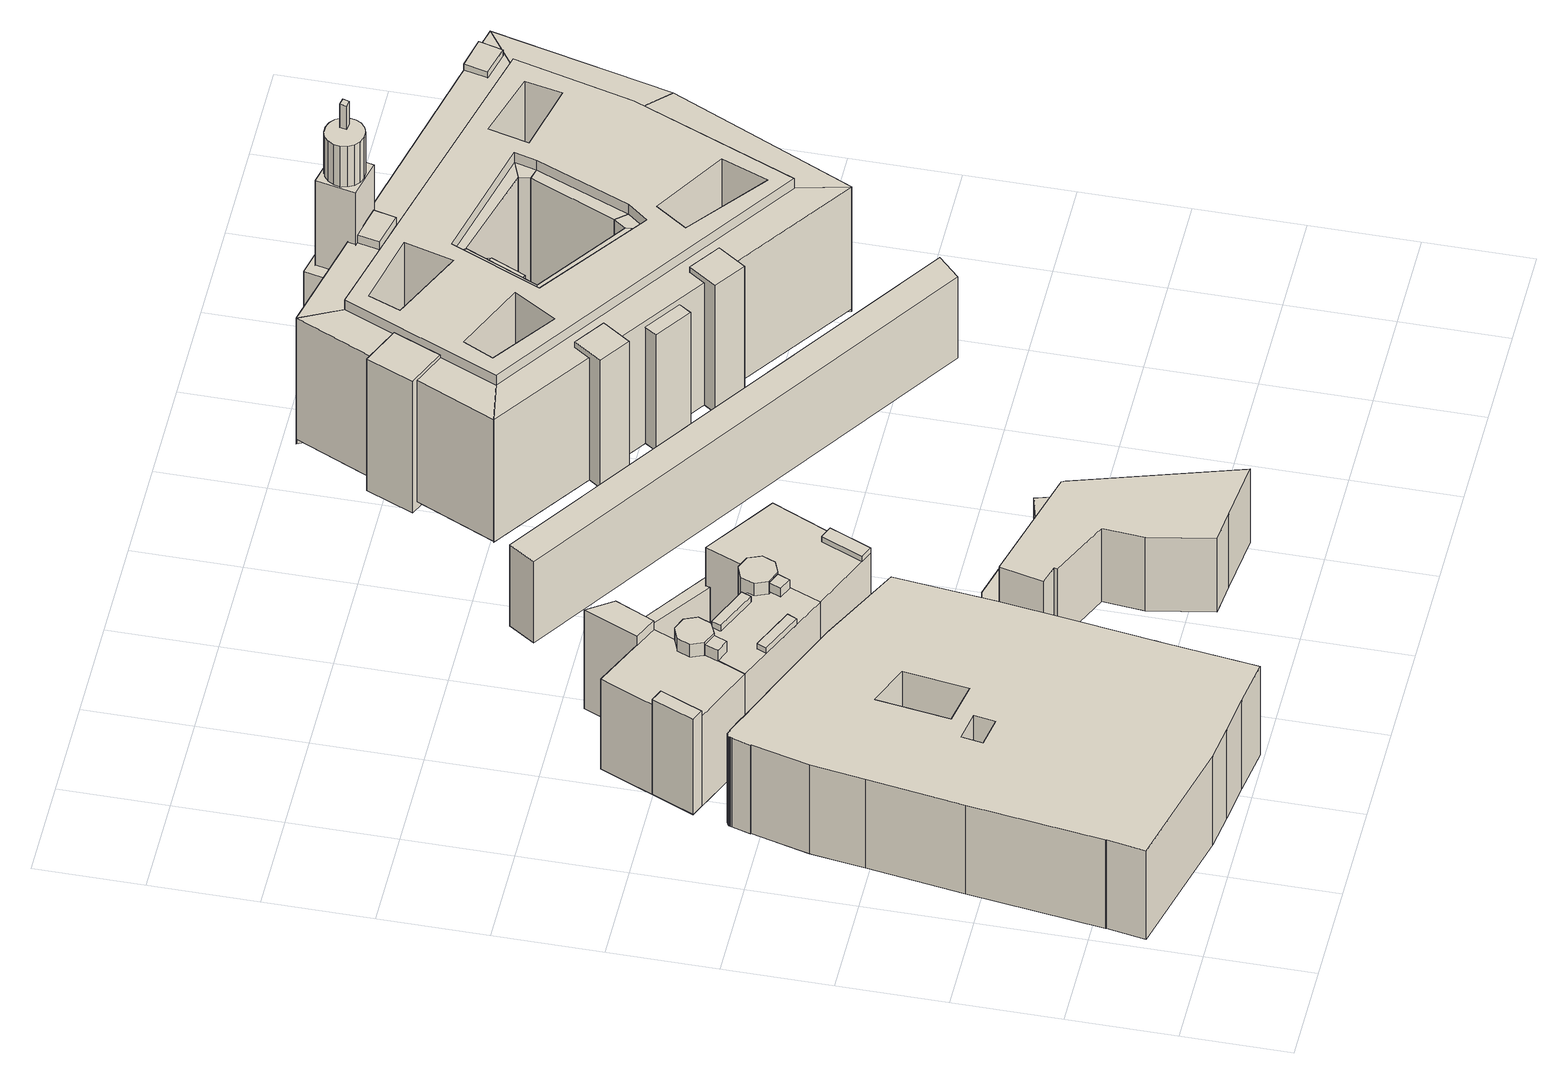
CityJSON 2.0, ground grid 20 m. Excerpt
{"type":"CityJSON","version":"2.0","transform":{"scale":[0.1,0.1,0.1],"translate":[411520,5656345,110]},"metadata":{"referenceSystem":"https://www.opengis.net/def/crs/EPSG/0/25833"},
"CityObjects":{
"building1":{"type":"Building","attributes":{"Dachtyp_tdc":"tdcFreeFormRoof","Gemeindeschluessel":14612000,"Dachneigung":10.02,"QualitaetDacherkennung":10,"Geometrietyp2DReferenz":"3000","measuredHeight":24.61,"function":"31001_9998","roofType":"5000"},"geometry":[{"type":"Solid","lod":"1","boundaries":[[[[0,1,2,3,4,5,6,7,8,9,10,11,12,13,14,15,16,17,18,19,20,21,22,23,24,25,26,27,28,29,30,31,32,33,34,35,36,37,38,39,40],[41,42,43,44],[45,46,47,48]],[[49,50,51,52,53,54,55,56,57,58,59,60,61,62,63,64,65,66,67,68,69,70,71,72,73,74,75,76,77,78,79,80,81,82,83,84,85,86,87,88,89],[90,91,92,93],[94,95,96,97]],[[40,50,49,0]],[[39,51,50,40]],[[38,52,51,39]],[[37,53,52,38]],[[36,54,53,37]],[[35,55,54,36]],[[34,56,55,35]],[[33,57,56,34]],[[32,58,57,33]],[[31,59,58,32]],[[30,60,59,31]],[[29,61,60,30]],[[28,62,61,29]],[[27,63,62,28]],[[26,64,63,27]],[[25,65,64,26]],[[24,66,65,25]],[[23,67,66,24]],[[22,68,67,23]],[[21,69,68,22]],[[20,70,69,21]],[[19,71,70,20]],[[18,72,71,19]],[[17,73,72,18]],[[16,74,73,17]],[[15,75,74,16]],[[14,76,75,15]],[[13,77,76,14]],[[12,78,77,13]],[[11,79,78,12]],[[10,80,79,11]],[[9,81,80,10]],[[8,82,81,9]],[[7,83,82,8]],[[6,84,83,7]],[[5,85,84,6]],[[4,86,85,5]],[[3,87,86,4]],[[2,88,87,3]],[[1,89,88,2]],[[0,49,89,1]],[[44,91,90,41]],[[43,92,91,44]],[[42,93,92,43]],[[41,90,93,42]],[[48,95,94,45]],[[47,96,95,48]],[[46,97,96,47]],[[45,94,97,46]]]]}]},
"building2":{"type":"Building","attributes":{"name":"Haus der Kathedrale","Gemeindeschluessel":14612000,"Dachneigung":44.29,"Dachorientierung":-156.09,"MittlereTraufHoehe":129.49,"QualitaetDacherkennung":100,"ObjektHoehe":25.16,"BodenHoehe":111.97,"Geometrietyp2DReferenz":"3000","AbsoluteHoehe":137.13,"Dachflaeche":477.58,"measuredHeight":25.16,"function":"31001_9998","roofType":"3100","storeysAboveGround":8},"children":["building2-1","building2-2","building2-3","building2-4","building2-5","building2-6","building2-7","building2-8","building2-9","building2-10","building2-11","building2-12","building2-13"],"geometry":[{"type":"Solid","lod":"1","boundaries":[[[[98,99,100,101]],[[102,103,104,105]],[[101,103,102,98]],[[100,104,103,101]],[[99,105,104,100]],[[98,102,105,99]]]]}]},
"building2-1":{"type":"BuildingPart","attributes":{"Dachneigung":9.74,"Dachorientierung":0,"MittlereTraufHoehe":134.44,"QualitaetDacherkennung":100,"BodenHoehe":112.11,"ObjektTeilHoehe":25.83,"Geometrietyp2DReferenz":"3000","AbsoluteHoehe":137.94,"Dachflaeche":70.69,"measuredHeight":25.83,"roofType":"3700","storeysAboveGround":9},"parents":["building2"],"geometry":[{"type":"Solid","lod":"1","boundaries":[[[[106,107,108,109,110,111,112,113]],[[114,115,116,117,118,119,120,121]],[[113,115,114,106]],[[112,116,115,113]],[[111,117,116,112]],[[110,118,117,111]],[[109,119,118,110]],[[108,120,119,109]],[[107,121,120,108]],[[106,114,121,107]]]]}]},
"building2-2":{"type":"BuildingPart","attributes":{"Dachneigung":41.57,"Dachorientierung":-156.16,"MittlereTraufHoehe":132.09,"QualitaetDacherkennung":100,"BodenHoehe":129.47,"ObjektTeilHoehe":7.66,"Geometrietyp2DReferenz":"3000","AbsoluteHoehe":137.13,"Dachflaeche":50.79,"measuredHeight":7.66,"roofType":"3100","storeysAboveGround":3},"parents":["building2"],"geometry":[{"type":"Solid","lod":"1","boundaries":[[[[122,123,124,125]],[[126,127,128,129]],[[125,127,126,122]],[[124,128,127,125]],[[123,129,128,124]],[[122,126,129,123]]]]}]},
"building2-3":{"type":"BuildingPart","attributes":{"Dachneigung":27.25,"Dachorientierung":21.68,"MittlereTraufHoehe":134.44,"QualitaetDacherkennung":100,"BodenHoehe":133.8,"ObjektTeilHoehe":3.33,"Geometrietyp2DReferenz":"3000","AbsoluteHoehe":137.13,"Dachflaeche":20.5,"measuredHeight":3.33,"roofType":"3100","storeysAboveGround":1},"parents":["building2"],"geometry":[{"type":"Solid","lod":"1","boundaries":[[[[130,131,132,133]],[[134,135,136,137]],[[133,135,134,130]],[[132,136,135,133]],[[131,137,136,132]],[[130,134,137,131]]]]}]},
"building2-4":{"type":"BuildingPart","attributes":{"Dachneigung":90,"Dachorientierung":0,"MittlereTraufHoehe":124.33,"QualitaetDacherkennung":100,"BodenHoehe":112.21,"ObjektTeilHoehe":12.13,"Geometrietyp2DReferenz":"3000","AbsoluteHoehe":124.33,"Dachflaeche":88.91,"measuredHeight":12.13,"roofType":"1000","storeysAboveGround":4},"parents":["building2"],"geometry":[{"type":"Solid","lod":"1","boundaries":[[[[138,139,140,141,142,143,144,145]],[[146,147,148,149,150,151,152,153]],[[145,147,146,138]],[[144,148,147,145]],[[143,149,148,144]],[[142,150,149,143]],[[141,151,150,142]],[[140,152,151,141]],[[139,153,152,140]],[[138,146,153,139]]]]}]},
"building2-5":{"type":"BuildingPart","attributes":{"Dachneigung":9.75,"Dachorientierung":0,"MittlereTraufHoehe":127.37,"QualitaetDacherkennung":100,"BodenHoehe":112.51,"ObjektTeilHoehe":18.45,"Geometrietyp2DReferenz":"3000","AbsoluteHoehe":130.96,"Dachflaeche":28.48,"measuredHeight":18.45,"roofType":"3700","storeysAboveGround":6},"parents":["building2"],"geometry":[{"type":"Solid","lod":"1","boundaries":[[[[154,155,156,157,158,159,160,161]],[[162,163,164,165,166,167,168,169]],[[161,163,162,154]],[[160,164,163,161]],[[159,165,164,160]],[[158,166,165,159]],[[157,167,166,158]],[[156,168,167,157]],[[155,169,168,156]],[[154,162,169,155]]]]}]},
"building2-6":{"type":"BuildingPart","attributes":{"Dachneigung":39.99,"Dachorientierung":-64.33,"MittlereTraufHoehe":132,"QualitaetDacherkennung":100,"BodenHoehe":111.97,"ObjektTeilHoehe":25.16,"Geometrietyp2DReferenz":"3000","AbsoluteHoehe":137.13,"Dachflaeche":65.58,"measuredHeight":25.16,"roofType":"3100","storeysAboveGround":8},"parents":["building2"],"geometry":[{"type":"Solid","lod":"1","boundaries":[[[[170,171,172,173]],[[174,175,105,176]],[[173,175,174,170]],[[172,105,175,173]],[[171,176,105,172]],[[170,174,176,171]]]]}]},
"building2-7":{"type":"BuildingPart","attributes":{"Dachneigung":37.04,"Dachorientierung":113.48,"MittlereTraufHoehe":129.49,"QualitaetDacherkennung":100,"BodenHoehe":112.09,"ObjektTeilHoehe":25.04,"Geometrietyp2DReferenz":"3000","AbsoluteHoehe":137.13,"Dachflaeche":562.85,"measuredHeight":25.04,"roofType":"3100","storeysAboveGround":8},"parents":["building2"],"geometry":[{"type":"Solid","lod":"1","boundaries":[[[[98,177,178,179]],[[180,181,182,183]],[[179,181,180,98]],[[178,182,181,179]],[[177,183,182,178]],[[98,180,183,177]]]]}]},
"building2-8":{"type":"BuildingPart","attributes":{"Dachneigung":60.11,"Dachorientierung":-62.73,"MittlereTraufHoehe":133.43,"QualitaetDacherkennung":100,"BodenHoehe":112.12,"ObjektTeilHoehe":25.01,"Geometrietyp2DReferenz":"3000","AbsoluteHoehe":137.13,"Dachflaeche":61.43,"measuredHeight":25.01,"roofType":"3100","storeysAboveGround":8},"parents":["building2"],"geometry":[{"type":"Solid","lod":"1","boundaries":[[[[184,185,186,187]],[[188,189,190,191]],[[187,189,188,184]],[[186,190,189,187]],[[185,191,190,186]],[[184,188,191,185]]]]}]},
"building2-9":{"type":"BuildingPart","attributes":{"Dachneigung":9.74,"Dachorientierung":0,"MittlereTraufHoehe":134.44,"QualitaetDacherkennung":100,"BodenHoehe":112.08,"ObjektTeilHoehe":25.86,"Geometrietyp2DReferenz":"3000","AbsoluteHoehe":137.94,"Dachflaeche":70.69,"measuredHeight":25.86,"roofType":"3700","storeysAboveGround":9},"parents":["building2"],"geometry":[{"type":"Solid","lod":"1","boundaries":[[[[192,193,194,195,196,197,198,199]],[[200,201,202,203,204,205,206,207]],[[199,201,200,192]],[[198,202,201,199]],[[197,203,202,198]],[[196,204,203,197]],[[195,205,204,196]],[[194,206,205,195]],[[193,207,206,194]],[[192,200,207,193]]]]}]},
"building2-10":{"type":"BuildingPart","attributes":{"Dachneigung":41.54,"Dachorientierung":22.99,"MittlereTraufHoehe":132.09,"QualitaetDacherkennung":100,"BodenHoehe":112.11,"ObjektTeilHoehe":25.02,"Geometrietyp2DReferenz":"3000","AbsoluteHoehe":137.13,"Dachflaeche":51.63,"measuredHeight":25.02,"roofType":"3100","storeysAboveGround":8},"parents":["building2"],"geometry":[{"type":"Solid","lod":"1","boundaries":[[[[208,209,210,211]],[[212,213,214,215]],[[211,213,212,208]],[[210,214,213,211]],[[209,215,214,210]],[[208,212,215,209]]]]}]},
"building2-11":{"type":"BuildingPart","attributes":{"Dachneigung":39.99,"Dachorientierung":115.67,"MittlereTraufHoehe":132,"QualitaetDacherkennung":100,"BodenHoehe":112.19,"ObjektTeilHoehe":24.94,"Geometrietyp2DReferenz":"3000","AbsoluteHoehe":137.13,"Dachflaeche":65.58,"measuredHeight":24.94,"roofType":"3100","storeysAboveGround":8},"parents":["building2"],"geometry":[{"type":"Solid","lod":"1","boundaries":[[[[216,217,218,219]],[[220,221,222,223]],[[219,221,220,216]],[[218,222,221,219]],[[217,223,222,218]],[[216,220,223,217]]]]}]},
"building2-12":{"type":"BuildingPart","attributes":{"Dachneigung":26.31,"Dachorientierung":22.8,"MittlereTraufHoehe":134.44,"QualitaetDacherkennung":100,"BodenHoehe":112.14,"ObjektTeilHoehe":24.99,"Geometrietyp2DReferenz":"3000","AbsoluteHoehe":137.13,"Dachflaeche":21.65,"measuredHeight":24.99,"roofType":"3100","storeysAboveGround":8},"parents":["building2"],"geometry":[{"type":"Solid","lod":"1","boundaries":[[[[224,225,226,227]],[[115,228,229,116]],[[227,228,115,224]],[[226,229,228,227]],[[225,116,229,226]],[[224,115,116,225]]]]}]},
"building2-13":{"type":"BuildingPart","attributes":{"Dachneigung":45.75,"Dachorientierung":-155.56,"MittlereTraufHoehe":129.49,"QualitaetDacherkennung":100,"BodenHoehe":112.12,"ObjektTeilHoehe":25.01,"Geometrietyp2DReferenz":"3000","AbsoluteHoehe":137.13,"Dachflaeche":415.03,"measuredHeight":25.01,"roofType":"3100","storeysAboveGround":8},"parents":["building2"],"geometry":[{"type":"Solid","lod":"1","boundaries":[[[[230,179,231,232]],[[233,234,190,181]],[[232,234,233,230]],[[231,190,234,232]],[[179,181,190,231]],[[230,233,181,179]]]]}]},
"building3":{"type":"Building","attributes":{"Dachtyp_tdc":"tdcPolyFlatRoof","Gemeindeschluessel":14612000,"Dachneigung":0,"QualitaetDacherkennung":94,"Geometrietyp2DReferenz":"3000","measuredHeight":2.48,"function":"31001_9998","roofType":"1000"},"geometry":[{"type":"Solid","lod":"1","boundaries":[[[[235,236,237,238]],[[239,240,241,242]],[[238,240,239,235]],[[237,241,240,238]],[[236,242,241,237]],[[235,239,242,236]]]]}]},
"building4":{"type":"Building","attributes":{"Dachtyp_tdc":"tdcFreeFormRoof","Gemeindeschluessel":14612000,"Dachneigung":49.05,"QualitaetDacherkennung":12,"Geometrietyp2DReferenz":"3000","measuredHeight":5.55,"function":"31001_9998","roofType":"5000"},"geometry":[{"type":"Solid","lod":"1","boundaries":[[[[243,244,245,246,247,248]],[[249,250,251,252,253,254]],[[248,250,249,243]],[[247,251,250,248]],[[246,252,251,247]],[[245,253,252,246]],[[244,254,253,245]],[[243,249,254,244]]]]}]},
"building5":{"type":"Building","attributes":{"Dachtyp_tdc":"tdcFreeFormRoof","Gemeindeschluessel":14612000,"Dachneigung":40.54,"QualitaetDacherkennung":18,"Geometrietyp2DReferenz":"3000","measuredHeight":20.91,"function":"31001_9998","roofType":"5000"},"geometry":[{"type":"Solid","lod":"1","boundaries":[[[[255,256,257,258,259,260,261,262,263,264,265]],[[266,267,268,269,270,271,272,273,274,275,276]],[[265,267,266,255]],[[264,268,267,265]],[[263,269,268,264]],[[262,270,269,263]],[[261,271,270,262]],[[260,272,271,261]],[[259,273,272,260]],[[258,274,273,259]],[[257,275,274,258]],[[256,276,275,257]],[[255,266,276,256]]]]}]},
"building6":{"type":"Building","attributes":{"Dachtyp_tdc":"tdcFreeFormRoof","Gemeindeschluessel":14612000,"Dachneigung":53.73,"QualitaetDacherkennung":11,"Geometrietyp2DReferenz":"3000","measuredHeight":8.71,"function":"31001_9998","roofType":"5000"},"geometry":[{"type":"Solid","lod":"1","boundaries":[[[[277,278,279,280,281,282,283,284,285,286]],[[287,288,289,290,291,292,293,294,295,296]],[[286,288,287,277]],[[285,289,288,286]],[[284,290,289,285]],[[283,291,290,284]],[[282,292,291,283]],[[281,293,292,282]],[[280,294,293,281]],[[279,295,294,280]],[[278,296,295,279]],[[277,287,296,278]]]]}]},
"building7":{"type":"Building","attributes":{"Gemeindeschluessel":14612000,"Dachneigung":42.59,"Dachorientierung":-56.01,"MittlereTraufHoehe":129.91,"QualitaetDacherkennung":100,"ObjektHoehe":20.76,"BodenHoehe":112.16,"Geometrietyp2DReferenz":"3000","AbsoluteHoehe":132.92,"Dachflaeche":847.97,"measuredHeight":20.76,"function":"31001_9998","roofType":"3100","storeysAboveGround":7},"geometry":[{"type":"Solid","lod":"1","boundaries":[[[[297,298,299,300]],[[301,302,303,304]],[[300,302,301,297]],[[299,303,302,300]],[[298,304,303,299]],[[297,301,304,298]]]]}]},
"building8":{"type":"Building","attributes":{"name":"Oberlandesgericht","Gemeindeschluessel":14612000,"Dachneigung":90,"Dachorientierung":0,"MittlereTraufHoehe":142.89,"QualitaetDacherkennung":100,"ObjektHoehe":31.64,"BodenHoehe":111.25,"Geometrietyp2DReferenz":"3000","AbsoluteHoehe":142.89,"Dachflaeche":1938.85,"measuredHeight":31.64,"function":"31001_3015","roofType":"1000","storeysAboveGround":11},"children":["building8-1","building8-2","building8-3","building8-4","building8-5","building8-6","building8-7","building8-8","building8-9","building8-10","building8-11","building8-12","building8-13","building8-14","building8-15","building8-16","building8-17","building8-18","building8-19","building8-20","building8-21","building8-22","building8-23","building8-24"],"geometry":[{"type":"Solid","lod":"1","boundaries":[[[[305,306,307,308,309,310],[311,312,313,314,315,316],[317,318,319,320],[321,322,323,324],[325,326,327,328],[329,330,331,332]],[[333,334,335,336,337,338],[339,340,341,342,343,344],[345,346,347,348],[349,350,351,352],[353,354,355,356],[357,358,359,360]],[[310,334,333,305]],[[309,335,334,310]],[[308,336,335,309]],[[307,337,336,308]],[[306,338,337,307]],[[305,333,338,306]],[[316,340,339,311]],[[315,341,340,316]],[[314,342,341,315]],[[313,343,342,314]],[[312,344,343,313]],[[311,339,344,312]],[[320,346,345,317]],[[319,347,346,320]],[[318,348,347,319]],[[317,345,348,318]],[[324,350,349,321]],[[323,351,350,324]],[[322,352,351,323]],[[321,349,352,322]],[[328,354,353,325]],[[327,355,354,328]],[[326,356,355,327]],[[325,353,356,326]],[[332,358,357,329]],[[331,359,358,332]],[[330,360,359,331]],[[329,357,360,330]]]]}]},
"building8-1":{"type":"BuildingPart","attributes":{"Dachneigung":58.33,"Dachorientierung":0,"MittlereTraufHoehe":140.73,"QualitaetDacherkennung":100,"BodenHoehe":110.98,"ObjektTeilHoehe":31.91,"Geometrietyp2DReferenz":"3000","AbsoluteHoehe":142.89,"Dachflaeche":592.73,"measuredHeight":31.91,"roofType":"2100","storeysAboveGround":11},"parents":["building8"],"geometry":[{"type":"Solid","lod":"1","boundaries":[[[[361,362,363,364]],[[365,366,367,368]],[[364,366,365,361]],[[363,367,366,364]],[[362,368,367,363]],[[361,365,368,362]]]]}]},
"building8-2":{"type":"BuildingPart","attributes":{"Dachneigung":39.91,"Dachorientierung":0,"MittlereTraufHoehe":150.59,"QualitaetDacherkennung":100,"BodenHoehe":112.61,"ObjektTeilHoehe":42.52,"Geometrietyp2DReferenz":"3000","AbsoluteHoehe":155.13,"Dachflaeche":89.59,"measuredHeight":42.52,"roofType":"3500","storeysAboveGround":14},"parents":["building8"],"geometry":[{"type":"Solid","lod":"1","boundaries":[[[[369,370,371,372]],[[373,374,375,376]],[[372,374,373,369]],[[371,375,374,372]],[[370,376,375,371]],[[369,373,376,370]]]]}]},
"building8-3":{"type":"BuildingPart","attributes":{"Dachneigung":59.41,"Dachorientierung":24.27,"MittlereTraufHoehe":138.57,"QualitaetDacherkennung":100,"BodenHoehe":113.97,"ObjektTeilHoehe":26.16,"Geometrietyp2DReferenz":"3000","AbsoluteHoehe":140.13,"Dachflaeche":30.07,"measuredHeight":26.16,"roofType":"3200","storeysAboveGround":9},"parents":["building8"],"geometry":[{"type":"Solid","lod":"1","boundaries":[[[[377,378,379,380]],[[381,382,383,384]],[[380,382,381,377]],[[379,383,382,380]],[[378,384,383,379]],[[377,381,384,378]]]]}]},
"building8-4":{"type":"BuildingPart","attributes":{"Dachneigung":64.39,"Dachorientierung":37.98,"MittlereTraufHoehe":141.1,"QualitaetDacherkennung":100,"BodenHoehe":111.95,"ObjektTeilHoehe":30.94,"Geometrietyp2DReferenz":"3000","AbsoluteHoehe":142.89,"Dachflaeche":58.4,"measuredHeight":30.94,"roofType":"5000","storeysAboveGround":10},"parents":["building8"],"geometry":[{"type":"Solid","lod":"1","boundaries":[[[[385,386,387,388]],[[389,390,391,392]],[[388,390,389,385]],[[387,391,390,388]],[[386,392,391,387]],[[385,389,392,386]]]]}]},
"building8-5":{"type":"BuildingPart","attributes":{"Dachneigung":25.05,"Dachorientierung":0,"MittlereTraufHoehe":140.73,"QualitaetDacherkennung":100,"BodenHoehe":113.55,"ObjektTeilHoehe":29.33,"Geometrietyp2DReferenz":"3000","AbsoluteHoehe":142.89,"Dachflaeche":106.33,"measuredHeight":29.33,"roofType":"2100","storeysAboveGround":10},"parents":["building8"],"geometry":[{"type":"Solid","lod":"1","boundaries":[[[[393,394,395,396]],[[397,398,399,400]],[[396,398,397,393]],[[395,399,398,396]],[[394,400,399,395]],[[393,397,400,394]]]]}]},
"building8-6":{"type":"BuildingPart","attributes":{"Dachneigung":-55.9,"Dachorientierung":0,"MittlereTraufHoehe":138.57,"QualitaetDacherkennung":100,"BodenHoehe":114.45,"ObjektTeilHoehe":25.68,"Geometrietyp2DReferenz":"3000","AbsoluteHoehe":140.13,"Dachflaeche":7.22,"measuredHeight":25.68,"roofType":"3500","storeysAboveGround":9},"parents":["building8"],"geometry":[{"type":"Solid","lod":"1","boundaries":[[[[401,402,380,379]],[[403,404,405,406]],[[379,404,403,401]],[[380,405,404,379]],[[402,406,405,380]],[[401,403,406,402]]]]}]},
"building8-7":{"type":"BuildingPart","attributes":{"Dachneigung":54.68,"Dachorientierung":12.41,"MittlereTraufHoehe":141.21,"QualitaetDacherkennung":100,"BodenHoehe":138.44,"ObjektTeilHoehe":4.45,"Geometrietyp2DReferenz":"3000","AbsoluteHoehe":142.89,"Dachflaeche":45.62,"measuredHeight":4.45,"roofType":"9999","storeysAboveGround":1},"parents":["building8"],"geometry":[{"type":"Solid","lod":"1","boundaries":[[[[407,408,409,410]],[[411,412,413,414]],[[410,412,411,407]],[[409,413,412,410]],[[408,414,413,409]],[[407,411,414,408]]]]}]},
"building8-8":{"type":"BuildingPart","attributes":{"Dachneigung":30.79,"Dachorientierung":0,"MittlereTraufHoehe":140.73,"QualitaetDacherkennung":100,"BodenHoehe":113.65,"ObjektTeilHoehe":29.24,"Geometrietyp2DReferenz":"3000","AbsoluteHoehe":142.89,"Dachflaeche":113.99,"measuredHeight":29.24,"roofType":"2100","storeysAboveGround":10},"parents":["building8"],"geometry":[{"type":"Solid","lod":"1","boundaries":[[[[415,416,417,418]],[[419,420,421,422]],[[418,420,419,415]],[[417,421,420,418]],[[416,422,421,417]],[[415,419,422,416]]]]}]},
"building8-9":{"type":"BuildingPart","attributes":{"Dachneigung":57.98,"Dachorientierung":0,"MittlereTraufHoehe":140.73,"QualitaetDacherkennung":100,"BodenHoehe":112.05,"ObjektTeilHoehe":30.84,"Geometrietyp2DReferenz":"3000","AbsoluteHoehe":142.89,"Dachflaeche":300.82,"measuredHeight":30.84,"roofType":"2100","storeysAboveGround":10},"parents":["building8"],"geometry":[{"type":"Solid","lod":"1","boundaries":[[[[362,361,423,424]],[[425,426,427,428]],[[424,426,425,362]],[[423,427,426,424]],[[361,428,427,423]],[[362,425,428,361]]]]}]},
"building8-10":{"type":"BuildingPart","attributes":{"Dachneigung":56.84,"Dachorientierung":0,"MittlereTraufHoehe":140.73,"QualitaetDacherkennung":100,"BodenHoehe":110.98,"ObjektTeilHoehe":31.91,"Geometrietyp2DReferenz":"3000","AbsoluteHoehe":142.89,"Dachflaeche":228.31,"measuredHeight":31.91,"roofType":"2100","storeysAboveGround":11},"parents":["building8"],"geometry":[{"type":"Solid","lod":"1","boundaries":[[[[364,363,429,430]],[[366,431,432,367]],[[430,431,366,364]],[[429,432,431,430]],[[363,367,432,429]],[[364,366,367,363]]]]}]},
"building8-11":{"type":"BuildingPart","attributes":{"Dachneigung":73.71,"Dachorientierung":11.18,"MittlereTraufHoehe":142.16,"QualitaetDacherkennung":100,"BodenHoehe":139.69,"ObjektTeilHoehe":3.19,"Geometrietyp2DReferenz":"3000","AbsoluteHoehe":142.89,"Dachflaeche":34.05,"measuredHeight":3.19,"roofType":"9999","storeysAboveGround":1},"parents":["building8"],"geometry":[{"type":"Solid","lod":"1","boundaries":[[[[433,434,435,436]],[[437,438,439,440]],[[436,438,437,433]],[[435,439,438,436]],[[434,440,439,435]],[[433,437,440,434]]]]}]},
"building8-12":{"type":"BuildingPart","attributes":{"Dachneigung":28.62,"Dachorientierung":0,"MittlereTraufHoehe":140.73,"QualitaetDacherkennung":100,"BodenHoehe":113.82,"ObjektTeilHoehe":29.06,"Geometrietyp2DReferenz":"3000","AbsoluteHoehe":142.89,"Dachflaeche":89.78,"measuredHeight":29.06,"roofType":"2100","storeysAboveGround":10},"parents":["building8"],"geometry":[{"type":"Solid","lod":"1","boundaries":[[[[441,442,443,444]],[[445,446,447,448]],[[444,446,445,441]],[[443,447,446,444]],[[442,448,447,443]],[[441,445,448,442]]]]}]},
"building8-13":{"type":"BuildingPart","attributes":{"Dachneigung":9.2,"Dachorientierung":0,"MittlereTraufHoehe":160.75,"QualitaetDacherkennung":100,"BodenHoehe":150.86,"ObjektTeilHoehe":13.19,"Geometrietyp2DReferenz":"3000","AbsoluteHoehe":164.05,"Dachflaeche":73.35,"measuredHeight":13.19,"roofType":"3700","storeysAboveGround":4},"parents":["building8"],"geometry":[{"type":"Solid","lod":"1","boundaries":[[[[449,450,451,452,453,454,455,456,457,458,459,460,461,462,463,464,465,466]],[[467,468,469,470,471,472,473,474,475,476,477,478,479,480,481,482,483,484]],[[466,468,467,449]],[[465,469,468,466]],[[464,470,469,465]],[[463,471,470,464]],[[462,472,471,463]],[[461,473,472,462]],[[460,474,473,461]],[[459,475,474,460]],[[458,476,475,459]],[[457,477,476,458]],[[456,478,477,457]],[[455,479,478,456]],[[454,480,479,455]],[[453,481,480,454]],[[452,482,481,453]],[[451,483,482,452]],[[450,484,483,451]],[[449,467,484,450]]]]}]},
"building8-14":{"type":"BuildingPart","attributes":{"Dachneigung":67.39,"Dachorientierung":34.77,"MittlereTraufHoehe":138.57,"QualitaetDacherkennung":100,"BodenHoehe":111.97,"ObjektTeilHoehe":28.29,"Geometrietyp2DReferenz":"3000","AbsoluteHoehe":140.25,"Dachflaeche":35.41,"measuredHeight":28.29,"roofType":"3100","storeysAboveGround":9},"parents":["building8"],"geometry":[{"type":"Solid","lod":"1","boundaries":[[[[485,486,487,488]],[[489,490,491,492]],[[488,490,489,485]],[[487,491,490,488]],[[486,492,491,487]],[[485,489,492,486]]]]}]},
"building8-15":{"type":"BuildingPart","attributes":{"Dachneigung":31.37,"Dachorientierung":0,"MittlereTraufHoehe":140.73,"QualitaetDacherkennung":100,"BodenHoehe":113.65,"ObjektTeilHoehe":29.24,"Geometrietyp2DReferenz":"3000","AbsoluteHoehe":142.89,"Dachflaeche":19.79,"measuredHeight":29.24,"roofType":"2100","storeysAboveGround":10},"parents":["building8"],"geometry":[{"type":"Solid","lod":"1","boundaries":[[[[444,443,416,415]],[[493,419,422,494]],[[415,419,493,444]],[[416,422,419,415]],[[443,494,422,416]],[[444,493,494,443]]]]}]},
"building8-16":{"type":"BuildingPart","attributes":{"Dachneigung":-46.1,"Dachorientierung":0,"MittlereTraufHoehe":138.57,"QualitaetDacherkennung":100,"BodenHoehe":113.94,"ObjektTeilHoehe":26.2,"Geometrietyp2DReferenz":"3000","AbsoluteHoehe":140.13,"Dachflaeche":5.92,"measuredHeight":26.2,"roofType":"3500","storeysAboveGround":9},"parents":["building8"],"geometry":[{"type":"Solid","lod":"1","boundaries":[[[[495,496,378,377]],[[497,498,499,500]],[[377,498,497,495]],[[378,499,498,377]],[[496,500,499,378]],[[495,497,500,496]]]]}]},
"building8-17":{"type":"BuildingPart","attributes":{"Dachneigung":65.12,"Dachorientierung":0,"MittlereTraufHoehe":140.79,"QualitaetDacherkennung":100,"BodenHoehe":110.31,"ObjektTeilHoehe":31.69,"Geometrietyp2DReferenz":"3000","AbsoluteHoehe":142,"Dachflaeche":79.73,"measuredHeight":31.69,"roofType":"3900","storeysAboveGround":11},"parents":["building8"],"geometry":[{"type":"Solid","lod":"1","boundaries":[[[[501,502,503,504]],[[505,506,507,508]],[[504,506,505,501]],[[503,507,506,504]],[[502,508,507,503]],[[501,505,508,502]]]]}]},
"building8-18":{"type":"BuildingPart","attributes":{"Dachneigung":55.3,"Dachorientierung":0,"MittlereTraufHoehe":140.73,"QualitaetDacherkennung":100,"BodenHoehe":111.86,"ObjektTeilHoehe":31.03,"Geometrietyp2DReferenz":"3000","AbsoluteHoehe":142.89,"Dachflaeche":584.96,"measuredHeight":31.03,"roofType":"2100","storeysAboveGround":10},"parents":["building8"],"geometry":[{"type":"Solid","lod":"1","boundaries":[[[[424,423,509,510]],[[511,512,513,514]],[[510,512,511,424]],[[509,513,512,510]],[[423,514,513,509]],[[424,511,514,423]]]]}]},
"building8-19":{"type":"BuildingPart","attributes":{"Dachneigung":27.96,"Dachorientierung":0,"MittlereTraufHoehe":140.73,"QualitaetDacherkennung":100,"BodenHoehe":113.57,"ObjektTeilHoehe":29.32,"Geometrietyp2DReferenz":"3000","AbsoluteHoehe":142.89,"Dachflaeche":82.3,"measuredHeight":29.32,"roofType":"2100","storeysAboveGround":10},"parents":["building8"],"geometry":[{"type":"Solid","lod":"1","boundaries":[[[[418,417,394,393]],[[420,397,400,421]],[[393,397,420,418]],[[394,400,397,393]],[[417,421,400,394]],[[418,420,421,417]]]]}]},
"building8-20":{"type":"BuildingPart","attributes":{"Dachneigung":90,"Dachorientierung":0,"MittlereTraufHoehe":132.97,"QualitaetDacherkennung":100,"BodenHoehe":112.55,"ObjektTeilHoehe":20.42,"Geometrietyp2DReferenz":"3000","AbsoluteHoehe":132.97,"Dachflaeche":40.35,"measuredHeight":20.42,"roofType":"1000","storeysAboveGround":7},"parents":["building8"],"geometry":[{"type":"Solid","lod":"1","boundaries":[[[[515,516,517,518,519,520,521,522]],[[523,524,376,375,525,526,527,528]],[[522,524,523,515]],[[521,376,524,522]],[[520,375,376,521]],[[519,525,375,520]],[[518,526,525,519]],[[517,527,526,518]],[[516,528,527,517]],[[515,523,528,516]]]]}]},
"building8-21":{"type":"BuildingPart","attributes":{"Dachneigung":33.03,"Dachorientierung":0,"MittlereTraufHoehe":140.73,"QualitaetDacherkennung":100,"BodenHoehe":113.55,"ObjektTeilHoehe":29.33,"Geometrietyp2DReferenz":"3000","AbsoluteHoehe":142.89,"Dachflaeche":16.37,"measuredHeight":29.33,"roofType":"2100","storeysAboveGround":10},"parents":["building8"],"geometry":[{"type":"Solid","lod":"1","boundaries":[[[[396,395,442,441]],[[398,529,530,399]],[[441,529,398,396]],[[442,530,529,441]],[[395,399,530,442]],[[396,398,399,395]]]]}]},
"building8-22":{"type":"BuildingPart","attributes":{"Dachneigung":57.35,"Dachorientierung":0,"MittlereTraufHoehe":140.73,"QualitaetDacherkennung":100,"BodenHoehe":111.26,"ObjektTeilHoehe":31.63,"Geometrietyp2DReferenz":"3000","AbsoluteHoehe":142.89,"Dachflaeche":286.76,"measuredHeight":31.63,"roofType":"2100","storeysAboveGround":11},"parents":["building8"],"geometry":[{"type":"Solid","lod":"1","boundaries":[[[[510,509,430,429]],[[531,532,533,534]],[[429,532,531,510]],[[430,533,532,429]],[[509,534,533,430]],[[510,531,534,509]]]]}]},
"building8-23":{"type":"BuildingPart","attributes":{"Dachneigung":12.57,"Dachorientierung":0,"MittlereTraufHoehe":167.99,"QualitaetDacherkennung":100,"BodenHoehe":163.91,"ObjektTeilHoehe":6.95,"Geometrietyp2DReferenz":"3000","AbsoluteHoehe":170.86,"Dachflaeche":7.54,"measuredHeight":6.95,"roofType":"3500","storeysAboveGround":2},"parents":["building8"],"geometry":[{"type":"Solid","lod":"1","boundaries":[[[[535,536,537,538]],[[539,540,541,542]],[[538,540,539,535]],[[537,541,540,538]],[[536,542,541,537]],[[535,539,542,536]]]]}]},
"building8-24":{"type":"BuildingPart","attributes":{"Dachneigung":64.39,"Dachorientierung":37.98,"MittlereTraufHoehe":141.1,"QualitaetDacherkennung":100,"BodenHoehe":111.97,"ObjektTeilHoehe":30.92,"Geometrietyp2DReferenz":"3000","AbsoluteHoehe":142.89,"Dachflaeche":58.4,"measuredHeight":30.92,"roofType":"5000","storeysAboveGround":10},"parents":["building8"],"geometry":[{"type":"Solid","lod":"1","boundaries":[[[[543,544,545,546]],[[547,548,549,550]],[[546,548,547,543]],[[545,549,548,546]],[[544,550,549,545]],[[543,547,550,544]]]]}]}
},
"vertices":[
[148,857,229],[148,856,229],[144,858,229],[143,858,229],[142,858,229],[141,859,229],[140,859,229],[139,859,229],[138,858,229],[137,858,229],[136,858,229],[135,857,229],[134,856,229],[133,855,229],[133,854,229],[132,854,229],[132,853,229],[132,852,229],[131,851,229],[131,849,229],[130,849,229],[120,814,229],[121,814,229],[93,706,229],[78,605,229],[51,425,229],[17,174,229],[17,172,229],[5,101,229],[256,38,229],[325,28,229],[402,18,229],[490,5,229],[513,178,229],[536,338,229],[555,478,229],[576,666,229],[422,743,229],[316,788,229],[183,842,229],[183,843,229],[254,493,229],[274,631,229],[352,599,229],[334,478,229],[264,418,229],[208,428,229],[215,468,229],[271,458,229],[148,857,20],[183,843,20],[183,842,20],[316,788,20],[422,743,20],[576,666,20],[555,478,20],[536,338,20],[513,178,20],[490,5,20],[402,18,20],[325,28,20],[256,38,20],[5,101,20],[17,172,20],[17,174,20],[51,425,20],[78,605,20],[93,706,20],[121,814,20],[120,814,20],[130,849,20],[131,849,20],[131,851,20],[132,852,20],[132,853,20],[132,854,20],[133,854,20],[133,855,20],[134,856,20],[135,857,20],[136,858,20],[137,858,20],[138,858,20],[139,859,20],[140,859,20],[141,859,20],[142,858,20],[143,858,20],[144,858,20],[148,856,20],[254,493,20],[334,478,20],[352,599,20],[274,631,20],[264,418,20],[271,458,20],[215,468,20],[208,428,20],
[487,770,233],[621,711,233],[708,900,233],[578,989,233],[487,770,20],[578,989,20],[708,900,20],[621,711,20],
[367,936,262],[377,960,262],[367,984,262],[343,994,262],[318,984,262],[308,960,262],[318,936,262],[343,925,262],[367,936,21],[343,925,21],[318,936,21],[308,960,21],[318,984,21],[343,994,21],[367,984,21],[377,960,21],
[381,922,246],[462,886,246],[469,904,246],[388,939,246],[381,922,195],[388,939,195],[469,904,195],[462,886,195],
[513,850,258],[488,860,258],[479,838,258],[503,827,258],[513,850,238],[503,827,238],[479,838,238],[488,860,238],
[363,1156,143],[396,1108,143],[574,981,143],[578,989,143],[708,900,143],[693,869,143],[717,858,143],[736,898,143],[363,1156,22],[736,898,22],[717,858,22],[693,869,22],[708,900,22],[578,989,22],[574,981,22],[396,1108,22],
[712,844,192],[718,859,192],[712,874,192],[697,880,192],[682,874,192],[676,859,192],[682,844,192],[697,838,192],[712,844,25],[697,838,25],[682,844,25],[676,859,25],[682,874,25],[697,880,25],[712,874,25],[718,859,25],
[632,799,246],[598,721,246],[621,711,246],[655,789,246],[632,799,20],[655,789,20],[598,721,20],
[531,876,233],[332,964,233],[286,859,233],[487,770,21],[286,859,21],[332,964,21],[531,876,21],
[363,1156,253],[318,1054,253],[362,1034,253],[396,1108,253],[363,1156,21],[396,1108,21],[362,1034,21],[318,1054,21],
[537,860,262],[547,884,262],[537,909,262],[513,919,262],[488,909,262],[478,884,262],[488,860,262],[513,850,262],[537,860,21],[513,850,21],[488,860,21],[478,884,21],[488,909,21],[513,919,21],[537,909,21],[547,884,21],
[432,816,246],[351,852,246],[343,834,246],[424,798,246],[432,816,21],[424,798,21],[343,834,21],[351,852,21],
[168,910,246],[202,988,246],[179,998,246],[145,920,246],[168,910,22],[145,920,22],[179,998,22],[202,988,22],
[343,925,258],[318,936,258],[308,911,258],[333,901,258],[333,901,21],[308,911,21],
[145,920,233],[362,1034,233],[223,1097,233],[145,920,21],[223,1097,21],
[701,233,48],[645,244,48],[632,175,48],[688,165,48],[701,233,23],[688,165,23],[632,175,23],[645,244,23],
[665,526,64],[706,535,64],[696,582,64],[664,726,64],[623,716,64],[655,573,64],[665,526,20],[655,573,20],[623,716,20],[664,726,20],[696,582,20],[706,535,20],
[902,431,196],[899,438,196],[672,498,196],[653,416,196],[689,406,196],[687,399,196],[801,347,196],[794,269,196],[817,149,196],[881,142,196],[996,129,196],[902,431,23],[996,129,23],[881,142,23],[817,149,23],[794,269,23],[801,347,23],[687,399,23],[689,406,23],[653,416,23],[672,498,23],[899,438,23],
[909,484,93],[709,536,93],[706,535,93],[665,526,93],[672,498,93],[899,438,93],[902,431,93],[923,438,93],[969,452,93],[955,498,93],[909,484,22],[955,498,22],[969,452,22],[923,438,22],[902,431,22],[899,438,22],[672,498,22],[665,526,22],[706,535,22],[709,536,22],
[535,1322,213],[502,1273,213],[1339,711,213],[1380,751,213],[535,1322,22],[1380,751,22],[1339,711,22],[502,1273,22],
[820,1406,329],[1400,1009,329],[1531,1316,329],[1590,1539,329],[1271,1618,329],[949,1697,329],[1122,1547,329],[1364,1489,329],[1353,1448,329],[1279,1272,329],[1248,1234,329],[1046,1378,329],[1393,1469,329],[1412,1545,329],[1540,1508,329],[1525,1439,329],[1284,1224,329],[1422,1140,329],[1387,1052,329],[1243,1165,329],[1083,1535,329],[943,1599,329],[967,1659,329],[1109,1627,329],[1027,1416,329],[977,1337,329],[861,1420,329],[890,1477,329],[820,1406,12],[949,1697,12],[1271,1618,12],[1590,1539,12],[1531,1316,12],[1400,1009,12],[1122,1547,12],[1046,1378,12],[1248,1234,12],[1279,1272,12],[1353,1448,12],[1364,1489,12],[1393,1469,12],[1525,1439,12],[1540,1508,12],[1412,1545,12],[1284,1224,12],[1243,1165,12],[1387,1052,12],[1422,1140,12],[1083,1535,12],[1109,1627,12],[967,1659,12],[943,1599,12],[1027,1416,12],[890,1477,12],[861,1420,12],[977,1337,12],
[911,1773,307],[949,1697,307],[1590,1539,307],[1671,1596,307],[911,1773,10],[1671,1596,10],[1590,1539,10],[949,1697,10],
[1183,1695,429],[1199,1769,429],[1125,1785,429],[1109,1711,429],[1183,1695,26],[1109,1711,26],[1125,1785,26],[1199,1769,26],
[1138,1481,294],[1122,1489,294],[1091,1423,294],[1108,1416,294],[1138,1481,40],[1108,1416,40],[1091,1423,40],[1122,1489,40],
[1216,1101,320],[1160,1140,320],[1124,1088,320],[1180,1049,320],[1216,1101,19],[1180,1049,19],[1124,1088,19],[1160,1140,19],
[1122,1547,307],[1138,1525,307],[1328,1475,307],[1364,1489,307],[1122,1547,36],[1364,1489,36],[1328,1475,36],[1138,1525,36],
[1087,1415,294],[1096,1413,294],[1087,1415,45],[1091,1423,45],[1108,1416,45],[1096,1413,45],
[1628,1607,321],[1568,1620,321],[1558,1576,321],[1616,1562,321],[1628,1607,284],[1616,1562,284],[1558,1576,284],[1568,1620,284],
[1248,1234,307],[1244,1270,307],[1075,1388,307],[1046,1378,307],[1248,1234,36],[1046,1378,36],[1075,1388,36],[1244,1270,36],
[734,1392,307],[820,1406,307],[949,1697,21],[820,1406,21],[734,1392,21],[911,1773,21],
[1531,1316,307],[1587,1259,307],[1587,1259,10],[1531,1316,10],
[1180,1695,325],[1114,1710,325],[1105,1669,325],[1170,1654,325],[1180,1695,297],[1170,1654,297],[1105,1669,297],[1114,1710,297],
[1353,1448,307],[1331,1453,307],[1261,1293,307],[1279,1272,307],[1353,1448,38],[1279,1272,38],[1261,1293,38],[1331,1453,38],
[1188,1728,524],[1190,1740,524],[1188,1752,524],[1182,1763,524],[1172,1771,524],[1160,1775,524],[1148,1775,524],[1136,1771,524],[1127,1763,524],[1121,1752,524],[1118,1740,524],[1121,1728,524],[1127,1717,524],[1136,1709,524],[1148,1705,524],[1160,1705,524],[1172,1709,524],[1182,1717,524],[1188,1728,409],[1182,1717,409],[1172,1709,409],[1160,1705,409],[1148,1705,409],[1136,1709,409],[1127,1717,409],[1121,1728,409],[1118,1740,409],[1121,1752,409],[1127,1763,409],[1136,1771,409],[1148,1775,409],[1160,1775,409],[1172,1771,409],[1182,1763,409],[1188,1752,409],[1190,1740,409],
[1092,1144,294],[1026,1190,294],[1010,1167,294],[1076,1121,294],[1092,1144,20],[1076,1121,20],[1010,1167,20],[1026,1190,20],
[1279,1272,36],[1261,1293,36],
[1134,1491,294],[1124,1496,294],[1134,1491,39],[1138,1481,39],[1122,1489,39],[1124,1496,39],
[865,1513,314],[903,1601,314],[830,1633,314],[792,1545,314],[865,1513,3],[792,1545,3],[830,1633,3],[903,1601,3],
[1423,914,307],[1400,1009,307],[820,1406,19],[1400,1009,19],[1423,914,19],[734,1392,19],
[1207,1704,230],[1224,1774,230],[1105,1801,230],[1089,1732,230],[1112,1726,230],[1125,1785,230],[1199,1769,230],[1186,1709,230],[1207,1704,26],[1186,1709,26],[1112,1726,26],[1089,1732,26],[1105,1801,26],[1224,1774,26],
[1353,1448,36],[1331,1453,36],
[1400,1009,13],[1531,1316,13],[1587,1259,13],[1423,914,13],
[1159,1733,594],[1162,1745,594],[1149,1748,594],[1146,1735,594],[1159,1733,539],[1146,1735,539],[1149,1748,539],[1162,1745,539],
[994,1255,320],[938,1294,320],[902,1242,320],[958,1203,320],[994,1255,20],[958,1203,20],[902,1242,20],[938,1294,20]
]}
